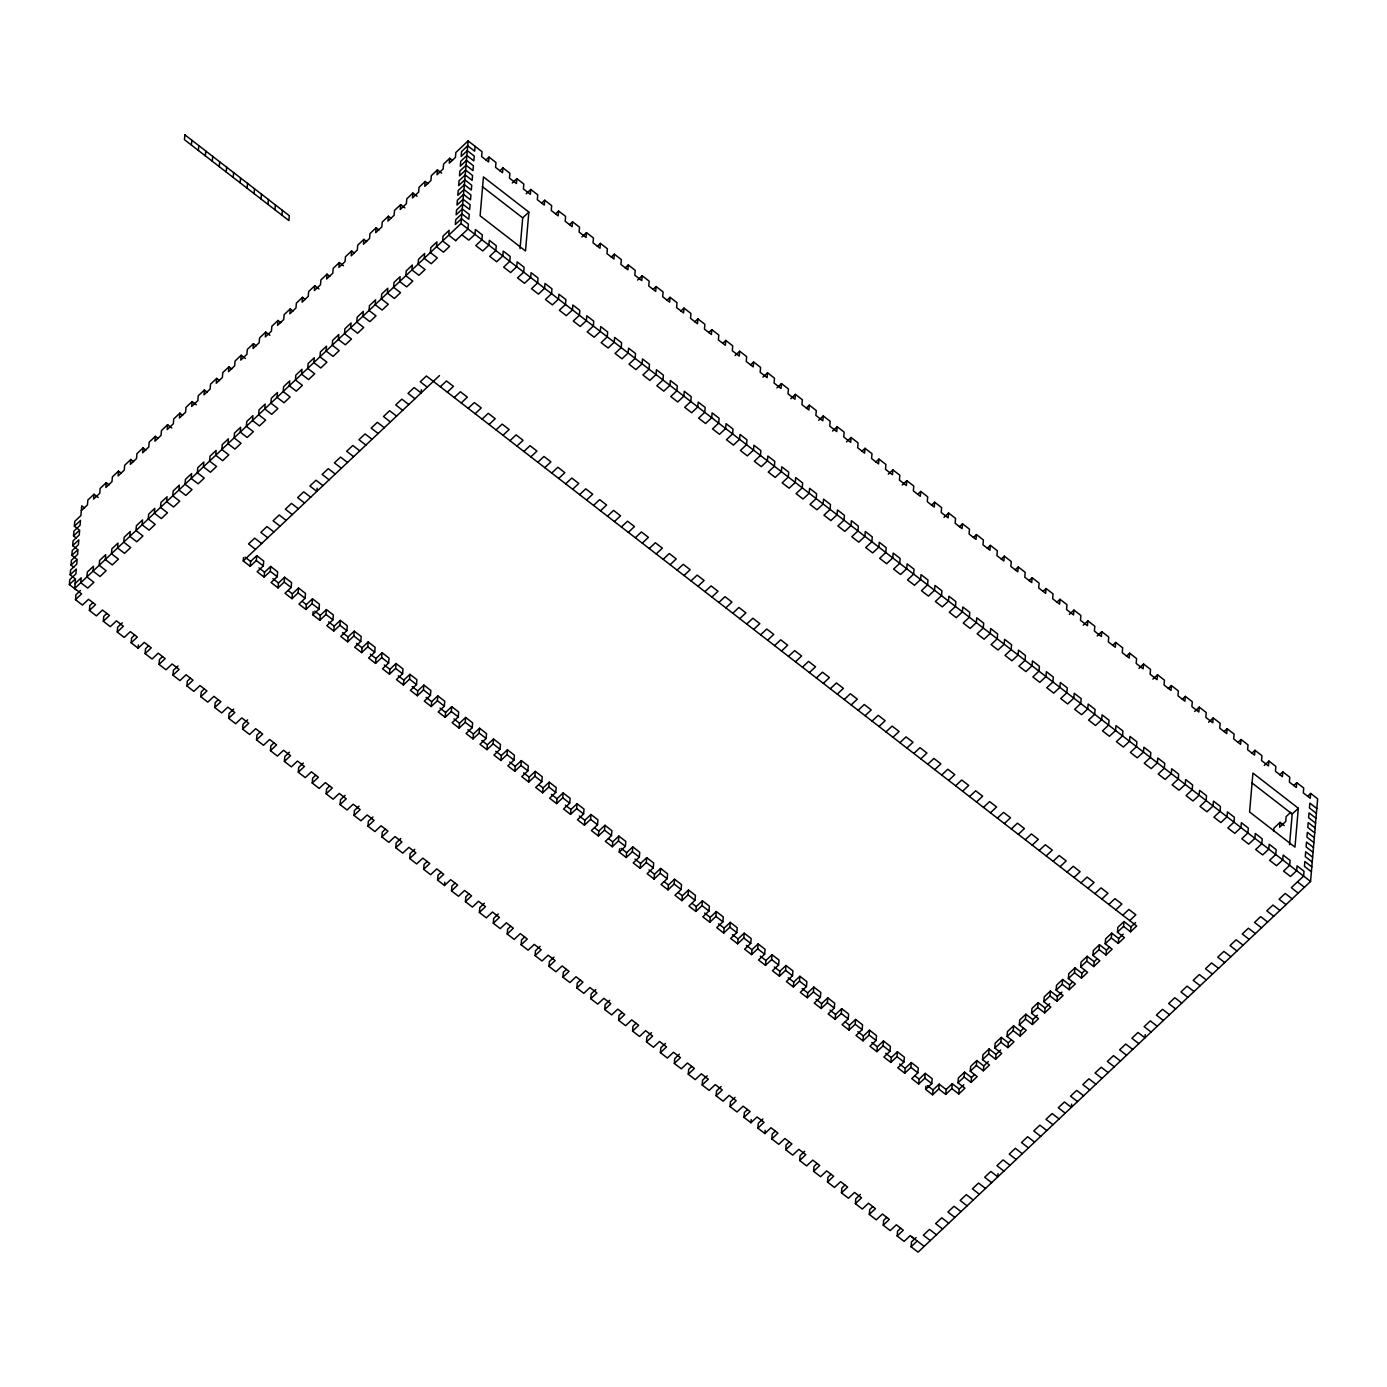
<?xml version="1.0" encoding="UTF-8"?>
<svg xmlns="http://www.w3.org/2000/svg" width="1387" height="1387" viewBox="0 0 1387 1387"><rect width="100%" height="100%" fill="white"/><g stroke="black" fill="none" stroke-linecap="round" stroke-linejoin="round"><path stroke-width="1.5" d="M76.32 589.943L69.35 584.551L69.766 579.697L75.904 573.906L76.32 569.034L70.182 574.825L74.361 578.067M70.182 574.825L70.598 569.97L76.736 564.18L77.152 559.308L71.014 565.098L73.806 567.266M71.014 565.098L71.43 560.244L77.568 554.453L77.984 549.581L71.847 555.372L76.025 558.614M71.847 555.372L72.263 550.518L78.4 544.727L78.816 539.855L72.679 545.646L76.857 548.888M72.679 545.646L73.095 540.791L79.232 535.001L79.648 530.129L73.511 535.937L76.302 538.087M73.511 535.937L73.944 531.065L80.065 525.274L80.481 520.402L74.361 526.21L78.539 529.435M74.361 526.21L74.777 521.339L80.897 515.548L81.729 505.822L84.52 507.971M924.193 1246.376L910.253 1235.592L904.133 1241.382L897.164 1235.99L903.301 1230.2L896.331 1224.808L890.194 1230.598L883.242 1225.206L889.362 1219.416L882.409 1214.024L876.272 1219.814L869.302 1214.423L875.44 1208.632L868.47 1203.24L862.35 1209.031L855.38 1203.639L861.518 1197.848L854.548 1192.456L848.411 1198.247L841.458 1192.855L847.596 1187.064L840.626 1181.672L834.489 1187.463L827.536 1182.071L833.656 1176.28L826.704 1170.888L820.567 1176.679L813.597 1171.287L819.734 1165.496L812.765 1160.104L806.645 1165.895L799.675 1160.503L805.812 1154.712L798.843 1149.32L792.705 1155.111L785.753 1149.719L791.873 1143.928L784.921 1138.519L778.783 1144.327L771.813 1138.935L777.951 1133.127L770.999 1127.735L764.861 1133.543L757.891 1128.134L764.029 1122.343L757.059 1116.951L750.922 1122.742L743.969 1117.35L750.107 1111.559L743.137 1106.167L737 1111.958L730.047 1106.566L736.168 1100.775L729.215 1095.383L723.078 1101.174L716.108 1095.782L722.246 1089.991L715.276 1084.599L709.156 1090.39L702.186 1084.998L708.324 1079.207L701.354 1073.815L695.216 1079.606L688.264 1074.214L694.384 1068.423L687.432 1063.031L681.294 1068.822L674.325 1063.43L680.462 1057.64L673.51 1052.248L667.372 1058.038L660.403 1052.646L666.54 1046.856L659.571 1041.464L653.45 1047.254L646.481 1041.862L652.618 1036.072L645.648 1030.68L639.511 1036.47L632.559 1031.078L638.679 1025.288L631.726 1019.896L625.589 1025.687L618.619 1020.295L624.757 1014.504L617.787 1009.112L611.667 1014.903L604.697 1009.511L610.835 1003.72L603.865 998.328L597.728 1004.119L590.775 998.727L596.913 992.936L589.943 987.544L583.806 993.335L576.853 987.943L582.973 982.152L576.021 976.76L569.884 982.551L562.914 977.159L569.051 971.368L562.082 965.959L555.962 971.767L548.992 966.375L555.129 960.567L548.16 955.175L542.022 960.983L535.07 955.574L541.19 949.783L534.238 944.391L528.1 950.182L521.131 944.79L527.268 938.999L520.316 933.607L514.178 939.398L507.209 934.006L513.346 928.215L506.376 922.823L500.239 928.614L493.287 923.222L499.424 917.431L492.454 912.039L486.317 917.83L479.365 912.438L485.485 906.647L478.532 901.255L472.395 907.046L465.425 901.654L471.563 895.863L464.593 890.471L458.473 896.262L451.503 890.87L457.641 885.079L450.671 879.687L444.533 885.478L437.581 880.086L443.701 874.295L436.749 868.903L430.611 874.694L423.642 869.302L429.779 863.512L422.827 858.12L416.689 863.91L409.72 858.518L415.857 852.728L408.888 847.336L402.767 853.126L395.798 847.734L401.935 841.944L394.966 836.552L388.828 842.342L381.876 836.95L387.996 831.16L381.044 825.768L374.906 831.559L367.936 826.167L374.074 820.376L367.104 814.984L360.984 820.775L354.014 815.383L360.152 809.592L353.182 804.2L347.045 809.991L340.092 804.599L346.23 798.808L339.26 793.399L333.123 799.207L326.17 793.815L332.291 788.007L325.338 782.615L319.201 788.423L312.231 783.014L318.369 777.223L311.399 771.831L305.279 777.622L298.309 772.23L304.446 766.439L297.477 761.047L291.339 766.838L284.387 761.446L290.507 755.655L283.555 750.263L277.417 756.054L270.448 750.662L276.585 744.871L269.633 739.479L263.495 745.27L256.526 739.878L262.663 734.087L255.693 728.695L249.573 734.486L242.604 729.094L248.741 723.303L241.771 717.911L235.634 723.702L228.682 718.31L234.802 712.519L227.849 707.127L221.712 712.918L214.742 707.526L220.88 701.735L213.91 696.343L207.79 702.134L200.82 696.742L206.958 690.951L199.988 685.559L193.851 691.35L186.898 685.958L193.036 680.167L186.066 674.775L179.929 680.566L172.959 675.174L179.096 669.384L172.144 663.992L166.007 669.782L159.037 664.39L165.174 658.6L158.205 653.208L152.085 658.998L145.115 653.606L151.252 647.816L144.283 642.424L138.145 648.214L131.193 642.822L137.313 637.032L130.361 631.64L124.223 637.431L117.254 632.039L123.391 626.248L116.421 620.856L110.301 626.647L103.331 621.255L109.469 615.447L102.499 610.055L96.362 615.863L89.409 610.453L95.547 604.663L88.577 599.271L82.44 605.061L75.487 599.669L81.608 593.879L74.655 588.487L75.487 578.76L69.35 584.551M75.487 599.669L75.904 594.815L80.498 590.463M98.182 497.465L94.004 494.24L93.588 499.095L99.725 493.304L100.141 488.449L106.262 482.659L109.053 484.809M89.409 610.453L89.826 605.599L92.894 602.704M106.262 482.659L105.845 487.513L111.983 481.722L112.399 476.868L118.536 471.06L121.328 473.227M103.331 621.255L103.748 616.383L106.816 613.487M118.536 471.06L118.12 475.932L124.258 470.141L124.674 465.269L130.794 459.478L133.585 461.646M130.794 459.478L130.378 464.35L136.515 458.56L136.932 453.688L143.069 447.897L145.843 450.064M117.254 632.039L117.67 627.167L122.281 622.832M143.069 447.897L142.653 452.769L148.79 446.978L149.207 442.106L155.327 436.316L158.118 438.465M131.193 642.822L131.609 637.951L134.678 635.055M155.327 436.316L154.911 441.187L161.048 435.379L161.464 430.525L167.602 424.734L171.78 427.959M138.145 648.214L138.423 644.972M145.115 653.606L145.531 648.735L148.6 645.839M167.602 424.734L167.186 429.589L173.323 423.798L173.739 418.943L179.859 413.153L182.651 415.302M191.406 145.08L191.822 140.226M198.376 150.472L198.792 145.618M179.859 413.153L179.443 418.007L185.581 412.216L185.997 407.362L192.134 401.571L196.313 404.796M159.037 664.39L159.453 659.518L162.522 656.623M205.328 155.864L205.761 151.01M212.298 161.256L212.714 156.402M192.134 401.571L191.718 406.426L197.838 400.635L198.272 395.763L204.392 389.972L207.183 392.14M172.959 675.174L173.392 670.302L177.987 665.968M219.267 166.648L219.683 161.794M204.392 389.972L203.976 394.844L210.113 389.053L210.529 384.182L216.667 378.391L219.441 380.558M226.22 172.04L226.636 167.186M186.898 685.958L187.314 681.086L190.383 678.191M233.189 177.449L233.605 172.577M216.667 378.391L216.251 383.263L222.371 377.472L222.787 372.6L228.924 366.809L231.716 368.959M240.159 182.841L240.575 177.969M200.82 696.742L201.236 691.87L204.305 688.975M228.924 366.809L228.508 371.681L234.646 365.873L235.062 361.019L241.199 355.228L245.378 358.47M247.111 188.233L247.527 183.361M254.081 193.625L254.497 188.753M241.199 355.228L240.783 360.083L246.903 354.292L247.319 349.437L253.457 343.647L256.248 345.796M214.742 707.526L215.158 702.672L218.227 699.776M261.051 199.017L261.467 194.145M253.457 343.647L253.041 348.501L259.178 342.71L259.594 337.856L265.732 332.065L269.91 335.29M268.003 204.409L268.419 199.537M228.682 718.31L229.098 713.455L233.692 709.104M938.756 1088.986L945.709 1094.395L946.125 1089.523L939.172 1084.131L938.756 1088.986L932.619 1094.794L925.649 1089.402L931.787 1083.594L932.203 1078.739L925.25 1073.347L924.817 1078.202L918.697 1083.993L911.727 1078.601L917.865 1072.81L918.281 1067.955L911.311 1062.563L910.895 1067.418L904.757 1073.209L897.805 1067.817L903.943 1062.026L904.359 1057.171L897.389 1051.779L896.973 1056.634L890.835 1062.425L883.883 1057.033L890.003 1051.242L890.419 1046.387L883.467 1040.996L883.051 1045.85L876.913 1051.641L869.944 1046.249L876.081 1040.458L876.497 1035.604L869.528 1030.212L869.112 1035.066L862.991 1040.857L856.022 1035.465L862.159 1029.674L862.575 1024.82L855.606 1019.428L855.19 1024.282L849.052 1030.073L842.1 1024.681L848.22 1018.89L848.636 1014.036L841.684 1008.644L841.268 1013.498L835.13 1019.289L828.16 1013.897L834.298 1008.106L834.714 1003.252L827.762 997.842L827.345 1002.714L821.208 1008.505L814.238 1003.113L820.376 997.322L820.792 992.451L813.822 987.059L813.406 991.93L807.286 997.721L800.316 992.329L806.454 986.538L806.87 981.667L799.9 976.275L799.484 981.146L793.347 986.937L786.394 981.545L792.514 975.754L792.931 970.883L785.978 965.491L785.562 970.363L779.425 976.153L772.455 970.761L778.592 964.971L779.009 960.099L772.039 954.707L771.623 959.579L765.503 965.369L758.533 959.977L764.67 954.187L765.087 949.315L758.117 943.923L757.701 948.795L751.563 954.585L744.611 949.193L750.731 943.403L751.165 938.531L744.195 933.139L743.779 938.011L737.641 943.801L730.672 938.41L736.809 932.619L737.225 927.747L730.273 922.355L729.857 927.227L723.719 933.018L716.75 927.626L722.887 921.835L723.303 916.963L716.333 911.571L715.917 916.426L709.797 922.234L702.828 916.842L708.965 911.034L709.381 906.179L702.411 900.787L701.995 905.642L695.858 911.432L688.906 906.04L695.026 900.25L695.442 895.395L688.489 890.003L688.073 894.858L681.936 900.648L674.966 895.256L681.104 889.466L681.52 884.611L674.567 879.219L674.134 884.074L668.014 889.865L661.044 884.473L667.182 878.682L667.598 873.827L660.628 868.435L660.212 873.29L654.075 879.081L647.122 873.689L653.26 867.898L653.676 863.043L646.706 857.651L646.29 862.506L640.153 868.297L633.2 862.905L639.32 857.114L639.736 852.259L632.784 846.868L632.368 851.722L626.23 857.513L619.261 852.121L625.398 846.33L625.814 841.476L618.845 836.084L618.429 840.938L612.308 846.729L605.339 841.337L611.476 835.546L611.892 830.692L604.923 825.282L604.507 830.154L598.369 835.945L591.417 830.553L597.537 824.762L597.953 819.89L591.001 814.498L590.585 819.37L584.447 825.161L577.477 819.769L583.615 813.978L584.031 809.106L577.079 803.714L576.663 808.586L570.525 814.377L563.555 808.985L569.693 803.194L570.109 798.323L563.139 792.931L562.723 797.802L556.603 803.593L549.633 798.201L555.771 792.41L556.187 787.539L549.217 782.147L548.801 787.018L542.664 792.809L535.711 787.417L541.832 781.627L542.248 776.755L535.295 771.363L534.879 776.235L528.742 782.025L521.772 776.633L527.91 770.843L528.326 765.971L521.356 760.579L520.94 765.451L514.82 771.241L507.85 765.849L513.988 760.059L514.404 755.187L507.434 749.795L507.018 754.667L500.88 760.457L493.928 755.065L500.066 749.275L500.482 744.403L493.512 739.011L493.096 743.865L486.958 749.673L479.989 744.282L486.126 738.473L486.542 733.619L479.59 728.227L479.174 733.082L473.036 738.89L466.067 733.48L472.204 727.69L472.62 722.835L465.651 717.443L465.234 722.298L459.114 728.088L452.145 722.696L458.282 716.906L458.698 712.051L451.729 706.659L451.312 711.514L445.175 717.304L438.223 711.912L444.343 706.122L444.759 701.267L437.807 695.875L437.39 700.73L431.253 706.52L424.283 701.128L430.421 695.338L430.837 690.483L423.885 685.091L423.451 689.946L417.331 695.737L410.361 690.345L416.499 684.554L416.915 679.699L409.945 674.307L409.529 679.162L403.392 684.953L396.439 679.561L402.577 673.77L402.993 668.915L396.023 663.523L395.607 668.378L389.47 674.169L382.517 668.777L388.637 662.986L389.053 658.131L382.101 652.722L381.685 657.594L375.548 663.385L368.578 657.993L374.715 652.202L375.131 647.33L368.162 641.938L367.746 646.81L361.626 652.601L354.656 647.209L360.793 641.418L361.209 636.546L354.24 631.154L353.824 636.026L347.686 641.817L340.734 636.425L346.854 630.634L347.287 625.762L340.318 620.37L339.902 625.242L333.764 631.033L326.795 625.641L332.932 619.85L333.348 614.978L326.396 609.587L325.98 614.458L319.842 620.249L312.873 614.857L319.01 609.066L319.426 604.195L312.456 598.803L312.04 603.674L305.92 609.465L298.951 604.073L305.088 598.282L305.504 593.411L298.534 588.019L298.118 592.89L291.981 598.681L285.029 593.289L291.149 587.499L291.565 582.627L284.612 577.235L284.196 582.107L278.059 587.897L271.089 582.505L277.227 576.715L277.643 571.843L270.673 566.451L270.257 571.305L264.137 577.113L257.167 571.721L263.305 565.913L263.721 561.059L256.751 555.667L256.335 560.521L250.197 566.329L243.245 560.92L243.523 557.678M274.973 209.801L275.389 204.929M265.732 332.065L265.316 336.92L271.436 331.129L271.852 326.274L277.989 320.466L280.781 322.634M250.197 566.329L250.614 561.458L256.751 555.667M281.942 215.193L282.359 210.321M242.604 729.094L243.02 724.239L247.614 719.888M277.989 320.466L277.573 325.338L283.711 319.547L284.127 314.676L290.264 308.885L293.038 311.052M264.137 577.113L264.553 572.242L270.673 566.451M290.264 308.885L289.848 313.757L295.968 307.966L296.385 303.094L302.522 297.303L305.313 299.471M256.526 739.878L256.942 735.023L260.01 732.128M302.522 297.303L302.106 302.175L308.243 296.385L308.66 291.513L314.797 285.722L318.975 288.964M278.059 587.897L278.475 583.025L284.612 577.235M270.448 750.662L270.864 745.807L273.933 742.912M314.797 285.722L314.381 290.576L320.501 284.786L320.917 279.931L327.055 274.141L329.846 276.29M291.981 598.681L292.397 593.809L298.534 588.019M284.387 761.446L284.803 756.591L289.398 752.239M327.055 274.141L326.638 278.995L332.776 273.204L333.192 268.35L339.33 262.559L343.508 265.784M305.92 609.465L306.336 604.593L312.456 598.803M317.12 488.189L316.843 491.431L309.873 486.022L316.011 480.231L322.963 485.623M339.33 262.559L338.896 267.414L345.034 261.623L345.45 256.768L351.587 250.96L354.378 253.127M298.309 772.23L298.725 767.375L303.32 763.023M312.873 614.857L313.15 611.615M319.842 620.249L320.258 615.377L326.396 609.587M351.587 250.96L351.171 255.832L357.309 250.041L357.725 245.17L363.862 239.379L366.636 241.546M312.231 783.014L312.647 778.159L315.716 775.264M363.862 239.379L363.429 244.251L369.566 238.46L369.982 233.588L376.12 227.797L378.911 229.965M333.764 631.033L334.18 626.161L340.318 620.37M326.17 793.815L326.586 788.943L329.638 786.048M376.12 227.797L375.704 232.669L381.841 226.879L382.257 222.007L388.377 216.216L391.169 218.366M347.686 641.817L348.102 636.945L354.24 631.154M388.377 216.216L387.961 221.088L394.099 215.28L394.515 210.425L400.652 204.635L404.831 207.859M340.092 804.599L340.508 799.727L345.103 795.392M361.626 652.601L362.042 647.746L368.162 641.938M400.652 204.635L400.236 209.489L406.374 203.698L406.79 198.844L412.91 193.053L417.088 196.278M354.014 815.383L354.431 810.511L359.025 806.176M412.91 193.053L412.494 197.908L418.631 192.117L419.047 187.262L425.185 181.472L427.976 183.621M375.548 663.385L375.964 658.53L382.101 652.722M367.936 826.167L368.353 821.295L372.964 816.96M425.185 181.472L424.769 186.326L430.906 180.535L431.322 175.664L437.442 169.873L441.621 173.115M389.47 674.169L389.886 669.314L396.023 663.523M437.442 169.873L437.026 174.745L443.164 168.954L443.58 164.082L449.717 158.291L452.509 160.459M381.876 836.95L382.292 832.079L385.361 829.183M421.371 389.712L421.093 392.954L414.141 387.562L408.003 393.353L414.973 398.745M403.392 684.953L403.825 680.098L409.945 674.307M449.717 158.291L449.301 163.163L455.439 157.372L455.855 152.501L468.112 140.919L482.035 151.703L481.618 156.575L488.588 161.967L489.004 157.095L495.974 162.487L495.558 167.359L502.51 172.751L502.926 167.879L509.896 173.271L509.48 178.143L516.449 183.535L516.866 178.663L523.818 184.055L523.402 188.927L530.371 194.319L530.788 189.447L537.74 194.839L537.324 199.711L544.293 205.103L544.71 200.231L551.679 205.623L551.263 210.495L558.215 215.887L558.632 211.015L565.601 216.407L565.185 221.279L572.155 226.67L572.571 221.799L579.523 227.191L579.107 232.062L586.077 237.454L586.493 232.6L593.463 237.992L593.047 242.846L599.999 248.238L600.415 243.384L607.385 248.776L606.969 253.63L613.921 259.022L614.354 254.168L621.307 259.56L620.891 264.414L627.86 269.806L628.276 264.952L635.229 270.344L634.813 275.198L641.782 280.59L642.198 275.736L649.168 281.128L648.752 285.982L655.704 291.374L656.12 286.52L663.09 291.911L662.674 296.766L669.644 302.158L670.06 297.303L677.012 302.695L676.596 307.55L683.566 312.942L683.982 308.087L690.951 313.479L690.518 318.334L697.488 323.743L697.904 318.871L704.873 324.263L704.457 329.135L711.41 334.527L711.826 329.655L718.795 335.047L718.379 339.919L725.349 345.311L725.765 340.439L732.717 345.831L732.301 350.703L739.271 356.095L739.687 351.223L746.657 356.615L746.241 361.487L753.193 366.879L753.609 362.007L760.579 367.399L760.163 372.271L767.132 377.663L767.548 372.791L774.501 378.183L774.085 383.055L781.054 388.447L781.47 383.575L788.423 388.967L788.007 393.839L794.976 399.231L795.392 394.359L802.362 399.751L801.946 404.623L808.898 410.015L809.314 405.16L816.284 410.552L815.868 415.406L822.838 420.798L823.254 415.944L830.206 421.336L829.79 426.19L836.76 431.582L837.176 426.728L844.146 432.12L843.729 436.974L850.682 442.366L851.098 437.512L858.068 442.904L857.651 447.758L864.604 453.15L865.02 448.296L871.99 453.688L871.573 458.542L878.543 463.934L878.959 459.08L885.912 464.472L885.495 469.326L892.465 474.718L892.881 469.864L899.851 475.256L899.435 480.11L906.387 485.502L906.803 480.648L913.773 486.039L913.357 490.894L920.327 496.303L920.743 491.431L927.695 496.823L927.279 501.695L934.249 507.087L934.665 502.215L941.634 507.607L941.201 512.479L948.171 517.871L948.587 512.999L955.556 518.391L955.14 523.263L962.093 528.655L962.509 523.783L969.478 529.175L969.062 534.047L976.032 539.439L976.448 534.567L983.4 539.959L982.984 544.831L989.954 550.223L990.37 545.351L997.34 550.743L996.924 555.615L1003.876 561.007L1004.292 556.135L1011.262 561.527L1010.846 566.399L1017.798 571.791L1018.231 566.919L1025.184 572.311L1024.768 577.183L1031.737 582.575L1032.153 577.72L1039.106 583.112L1038.69 587.967L1045.659 593.359L1046.075 588.504L1053.045 593.896L1052.629 598.751L1059.581 604.143L1059.997 599.288L1066.967 604.68L1066.551 609.534L1073.521 614.926L1073.937 610.072L1080.889 615.464L1080.473 620.318L1087.443 625.71L1087.859 620.856L1094.828 626.248L1094.412 631.102L1101.365 636.494L1101.781 631.64L1108.75 637.032L1108.334 641.886L1115.287 647.278L1115.703 642.424L1122.672 647.816L1122.256 652.67L1129.226 658.062L1129.642 653.208L1136.594 658.6L1136.178 663.454L1143.148 668.863L1143.564 663.992L1150.534 669.384L1150.118 674.255L1157.07 679.647L1157.486 674.775L1164.456 680.167L1164.04 685.039L1171.009 690.431L1171.426 685.559L1178.378 690.951L1177.962 695.823L1184.931 701.215L1185.348 696.343L1192.317 701.735L1191.884 706.607L1198.853 711.999L1199.27 707.127L1206.239 712.519L1205.823 717.391L1212.775 722.783L1213.192 717.911L1220.161 723.303L1219.745 728.175L1226.715 733.567L1227.131 728.695L1234.083 734.087L1233.667 738.959L1240.637 744.351L1241.053 739.479L1248.023 744.871L1247.606 749.743L1254.559 755.135L1254.975 750.28L1261.945 755.672L1261.529 760.527L1268.481 765.919L1268.914 761.064L1275.867 766.456L1275.451 771.311L1282.42 776.703L1282.836 771.848L1289.789 777.24L1289.373 782.095L1296.342 787.487L1296.758 782.632L1303.728 788.024L1303.312 792.879L1310.264 798.271L1310.68 793.416L1317.65 798.808L1310.559 881.473L918.055 1252.166L911.086 1246.774L911.502 1241.92L916.113 1237.568M395.798 847.734L396.214 842.863L400.808 838.528M417.331 695.737L417.747 690.882L423.885 685.091M74.655 588.487L461.021 223.584L468.112 140.919M409.72 858.518L410.136 853.646L414.748 849.312M475.082 146.311L474.666 151.183L467.696 145.774L461.559 151.582L461.143 156.436L467.28 150.646L474.25 156.037L473.834 160.892L466.864 155.5L460.727 161.308L460.311 166.163L466.448 160.372L473.418 165.764L473.002 170.618L466.032 165.226L459.895 171.034L459.478 175.889L465.616 170.098L472.568 175.49L472.152 180.345L465.2 174.953L459.062 180.761L458.646 185.615L464.784 179.825L471.736 185.217L471.32 190.071L464.368 184.679L458.23 190.47L457.814 195.342L463.952 189.551L470.904 194.943L470.488 199.797L463.535 194.405L457.398 200.196L456.982 205.068L463.119 199.277L470.072 204.669L469.656 209.524L462.686 204.132L456.566 209.922L456.15 214.794L462.27 209.004L469.239 214.396L468.823 219.25L461.854 213.858L455.734 219.649L455.317 224.521L461.438 218.73L468.407 224.122L467.991 228.976L455.716 240.575M431.253 706.52L431.669 701.666L437.807 695.875M423.642 869.302L424.075 864.43L427.127 861.535M445.175 717.304L445.591 712.45L451.729 706.659M437.581 880.086L437.997 875.232L441.066 872.336M444.533 885.478L444.811 882.236M459.114 728.088L459.53 723.234L465.651 717.443M451.503 890.87L451.919 886.016L454.988 883.12M473.036 738.89L473.452 734.018L479.59 728.227M520.073 248.585L522.708 217.863L528.846 212.072L483.439 176.912L480.11 215.817L525.517 250.978L528.846 212.072M465.425 901.654L465.841 896.8L468.91 893.904M486.958 749.673L487.374 744.802L493.512 739.011M479.365 912.438L479.781 907.583L484.375 903.232M500.88 760.457L501.296 755.586L507.434 749.795M493.287 923.222L493.703 918.367L498.297 914.016M514.82 771.241L515.236 766.37L521.356 760.579M507.209 934.006L507.625 929.151L510.693 926.256M528.742 782.025L529.158 777.153L535.295 771.363M521.131 944.79L521.547 939.935L524.615 937.04M542.664 792.809L543.08 787.937L549.217 782.147M535.07 955.574L535.486 950.719L540.08 946.367M556.603 803.593L557.019 798.721L563.139 792.931M548.992 966.375L549.408 961.503L554.002 957.151M570.525 814.377L570.941 809.505L577.079 803.714M562.914 977.159L563.33 972.287L566.399 969.392M584.447 825.161L584.863 820.306L591.001 814.498M576.853 987.943L577.269 983.071L580.321 980.176M598.369 835.945L598.785 831.09L604.923 825.282M590.775 998.727L591.191 993.855L595.786 989.52M612.308 846.729L612.725 841.874L618.845 836.084M604.697 1009.511L605.113 1004.639L609.708 1000.304M619.261 852.121L619.538 848.879M626.23 857.513L626.647 852.658L632.784 846.868M618.619 1020.295L619.035 1015.423L622.104 1012.527M640.153 868.297L640.569 863.442L646.706 857.651M632.559 1031.078L632.975 1026.207L636.044 1023.311M654.075 879.081L654.508 874.226L660.628 868.435M646.481 1041.862L646.897 1036.991L651.491 1032.656M668.014 889.865L668.43 885.01L674.567 879.219M660.403 1052.646L660.819 1047.792L665.431 1043.44M681.936 900.648L682.352 895.794L688.489 890.003M674.325 1063.43L674.758 1058.576L679.353 1054.224M695.858 911.432L696.274 906.578L702.411 900.787M688.264 1074.214L688.68 1069.36L691.749 1066.464M709.797 922.234L710.213 917.362L716.333 911.571M702.186 1084.998L702.602 1080.144L707.197 1075.792M723.719 933.018L724.135 928.146L730.273 922.355M716.108 1095.782L716.524 1090.928L721.136 1086.576M737.641 943.801L738.057 938.93L744.195 933.139M730.047 1106.566L730.464 1101.711L735.058 1097.36M751.563 954.585L751.979 949.714L758.117 943.923M743.969 1117.35L744.386 1112.495L747.454 1109.6M750.922 1122.742L751.217 1119.5M765.503 965.369L765.919 960.497L772.039 954.707M757.891 1128.134L758.308 1123.279L762.902 1118.928M764.861 1133.543L765.139 1130.301M779.425 976.153L779.841 971.281L785.978 965.491M771.813 1138.935L772.23 1134.063L775.298 1131.168M793.347 986.937L793.763 982.065L799.9 976.275M785.753 1149.719L786.169 1144.847L789.238 1141.952M807.286 997.721L807.702 992.867L813.822 987.059M799.675 1160.503L800.091 1155.631L804.685 1151.297M821.208 1008.505L821.624 1003.651L827.762 997.842M813.597 1171.287L814.013 1166.415L817.082 1163.52M835.13 1019.289L835.546 1014.434L841.684 1008.644M827.536 1182.071L827.952 1177.199L831.004 1174.304M849.052 1030.073L849.468 1025.218L855.606 1019.428M841.458 1192.855L841.874 1187.983L844.943 1185.087M862.991 1040.857L863.407 1036.002L869.528 1030.212M855.38 1203.639L855.796 1198.767L860.391 1194.432M876.913 1051.641L877.33 1046.786L883.467 1040.996M869.302 1214.423L869.718 1209.551L872.787 1206.655M890.835 1062.425L891.252 1057.57L897.389 1051.779M883.242 1225.206L883.658 1220.352L886.726 1217.457M904.757 1073.209L905.174 1068.354L911.311 1062.563M897.164 1235.99L897.58 1231.136L900.648 1228.241M918.697 1083.993L919.113 1079.138L925.25 1073.347M925.649 1089.402L925.927 1086.16M932.619 1094.794L933.035 1089.922L939.172 1084.131M951.846 1088.587L952.262 1083.732L959.232 1089.124L958.816 1093.979L951.846 1088.587L945.709 1094.395M958.816 1093.979L964.936 1088.188L957.984 1082.796L958.4 1077.942L964.537 1072.151L971.489 1077.543L971.073 1082.397L964.121 1077.005L964.537 1072.151M971.073 1082.397L977.211 1076.607L970.241 1071.215L970.657 1066.36L976.795 1060.57L983.764 1065.962L983.348 1070.816L976.379 1065.424L976.795 1060.57M983.348 1070.816L989.468 1065.025L982.516 1059.633L982.932 1054.779L989.07 1048.971L996.022 1054.38L995.606 1059.235L988.654 1053.843L989.07 1048.971M995.606 1059.235L1001.743 1053.444L994.774 1048.052L995.19 1043.18L1001.327 1037.389L1008.297 1042.781L1007.881 1047.653L1000.911 1042.261L1001.327 1037.389M1007.881 1047.653L1014.001 1041.862L1007.049 1036.47L1007.465 1031.599L1013.602 1025.808L1020.555 1031.2L1020.138 1036.072L1013.186 1030.68L1013.602 1025.808M998.051 1173.627L997.773 1176.869L990.821 1171.478L984.683 1177.268L991.653 1182.66M1020.138 1036.072L1026.276 1030.281L1019.306 1024.889L1019.722 1020.017L1025.86 1014.226L1032.83 1019.618L1032.413 1024.49L1025.444 1019.081L1025.86 1014.226M1032.413 1024.49L1038.534 1018.682L1031.581 1013.29L1031.997 1008.436L1038.135 1002.645L1045.087 1008.037L1044.671 1012.891L1037.701 1007.499L1038.135 1002.645M1044.671 1012.891L1050.809 1007.101L1043.839 1001.709L1044.255 996.854L1050.392 991.064L1057.362 996.455L1056.946 1001.31L1049.976 995.918L1050.392 991.064M1056.946 1001.31L1063.066 995.519L1056.114 990.127L1056.53 985.273L1062.65 979.482L1069.62 984.874L1069.204 989.729L1062.234 984.337L1062.65 979.482M1069.204 989.729L1075.341 983.938L1068.371 978.546L1068.788 973.674L1074.925 967.883L1081.895 973.275L1081.479 978.147L1074.509 972.755L1074.925 967.883M1081.479 978.147L1087.599 972.356L1080.646 966.964L1081.062 962.093L1087.183 956.302L1094.152 961.694L1093.736 966.566L1086.767 961.174L1087.183 956.302M1071.648 1104.121L1071.371 1107.363L1064.418 1101.971L1058.281 1107.762L1065.251 1113.154M1093.736 966.566L1099.874 960.775L1092.904 955.383L1093.32 950.511L1099.458 944.72L1106.427 950.112L1106.011 954.984L1099.041 949.592L1099.458 944.72M1106.011 954.984L1112.131 949.176L1105.179 943.784L1105.595 938.93L1111.715 933.139L1118.685 938.531L1118.269 943.385L1111.299 937.993L1111.715 933.139M1118.269 943.385L1124.406 937.595L1117.437 932.203L1117.853 927.348L1123.99 921.557L1130.96 926.949L1130.526 931.804L1123.574 926.412L1123.99 921.557M1145.246 1034.615L1144.968 1037.857L1138.016 1032.465L1131.879 1038.256L1138.831 1043.648M1273.613 831.402L1273.89 828.16L1280.028 822.37L1284.206 825.612M1280.028 822.37L1279.612 827.241L1285.732 821.451L1286.148 816.579L1290.76 812.245M1289.546 844.752L1292.181 814.048L1298.319 808.24L1252.912 773.079L1249.583 811.984L1294.973 847.145L1298.319 808.24M94.004 494.24L87.866 500.031L87.45 504.885L81.313 510.676M485.935 159.99L489.004 157.095M499.857 170.774L502.926 167.879M75.071 583.632L81.192 577.842L80.775 582.696L87.745 588.088L93.883 582.297L86.913 576.905L87.329 572.051L93.466 566.26L93.05 571.115L100.02 576.507L106.14 570.716L99.188 565.324L99.604 560.469L105.724 554.661L105.308 559.533L112.278 564.925L118.415 559.134L111.445 553.742L111.862 548.871L117.999 543.08L117.583 547.952L124.535 553.344L130.673 547.553L123.72 542.161L124.136 537.289L130.257 531.498L129.841 536.37L136.81 541.762L142.948 535.971L135.978 530.58L136.394 525.708L142.532 519.917L142.115 524.771L149.068 530.163L155.205 524.373L148.253 518.981L148.669 514.126L154.789 508.335L154.373 513.19L161.343 518.582L167.48 512.791L160.511 507.399L160.927 502.545L167.064 496.754L166.648 501.609L173.6 507.001L179.738 501.21L172.768 495.818L173.202 490.963L179.322 485.155L178.906 490.027L185.875 495.419L192.013 489.628L185.043 484.236L185.459 479.365L191.597 473.574L191.181 478.446L198.133 483.838L204.27 478.047L197.301 472.655L197.734 467.783L203.854 461.992L203.438 466.864L210.408 472.256L216.545 466.465L209.576 461.073L209.992 456.202L216.129 450.411L215.713 455.265L222.666 460.675L228.803 454.867L221.833 449.475L222.249 444.62L228.387 438.829L227.971 443.684L234.94 449.076L241.078 443.285L234.108 437.893L234.524 433.039L240.662 427.248L240.246 432.103L247.198 437.494L253.336 431.704L246.366 426.312L246.782 421.457L252.919 415.667L252.503 420.521L259.473 425.913L265.61 420.122L258.641 414.73L259.057 409.858L265.194 404.068L264.778 408.94L271.731 414.332L277.868 408.541L270.898 403.149L271.315 398.277L277.452 392.486L277.036 397.358L284.006 402.75L290.126 396.959L283.173 391.567L283.589 386.696L289.727 380.905L289.311 385.777L296.263 391.169L302.401 385.378L295.431 379.969L295.847 375.114L301.985 369.323L301.568 374.178L308.538 379.57L314.658 373.779L307.706 368.387L308.122 363.533L314.26 357.742L313.843 362.596L320.796 367.988L326.933 362.198L319.964 356.806L320.38 351.951L326.517 346.161L326.101 351.015L333.071 356.407L339.191 350.616L332.239 345.224L332.655 340.37L338.792 334.562L338.359 339.434L345.328 344.826L351.466 339.035L344.496 333.643L344.912 328.771L351.05 322.98L350.634 327.852L357.603 333.244L363.723 327.453L356.771 322.061L357.187 317.19L363.325 311.399L362.891 316.271L369.861 321.663L375.998 315.872L369.029 310.48L369.445 305.608L375.582 299.817L375.166 304.672L382.136 310.064L388.256 304.273L381.304 298.881L381.72 294.027L387.84 288.236L387.424 293.09L394.393 298.482L400.531 292.692L393.561 287.3L393.977 282.445L400.115 276.654L399.699 281.509L406.668 286.901L412.789 281.11L405.836 275.718L406.252 270.864L412.372 265.056L411.956 269.928L418.926 275.32L425.063 269.529L418.094 264.137L418.51 259.265L424.647 253.474L424.231 258.346L431.201 263.738L437.321 257.947L430.369 252.555L430.785 247.684L436.905 241.893L436.489 246.765L443.459 252.157L449.596 246.366L442.626 240.974L443.042 236.102L449.18 230.311L448.764 235.166L455.716 240.749M512.254 183.015L516.866 178.663M526.193 193.799L530.788 189.447M541.641 203.126L544.71 200.231M555.58 213.91L558.632 211.015M569.502 224.711L572.571 221.799M581.899 236.934L586.493 232.6M243.245 560.92L439.488 375.582M440.32 386.765L446.458 380.974L453.428 386.366L447.29 392.157M597.346 246.279L600.415 243.384M454.26 397.549L460.38 391.758L467.35 397.15L461.212 402.941M611.286 257.063L614.354 254.168M468.182 408.333L474.319 402.542L481.272 407.934L475.152 413.725M625.208 267.847L628.276 264.952M482.104 419.117L488.241 413.326L495.211 418.718L489.074 424.509M637.604 280.07L642.198 275.736M496.026 429.901L502.163 424.11L509.133 429.502L502.996 435.293M653.052 289.415L656.12 286.52M509.965 440.685L516.103 434.894L523.055 440.286L516.918 446.077M666.991 300.199L670.06 297.303M523.887 451.468L530.025 445.678L536.977 451.07L530.857 456.86M680.913 310.983L683.982 308.087M537.809 462.252L543.947 456.462L550.916 461.854L544.779 467.662M694.835 321.767L697.904 318.871M551.749 473.054L557.869 467.246L564.838 472.655L558.701 478.446M708.774 332.551L711.826 329.655M565.671 483.838L571.808 478.047L578.76 483.439L572.64 489.23M722.696 343.335L725.765 340.439M579.593 494.622L585.73 488.831L592.7 494.223L586.562 500.013M735.093 355.575L739.687 351.223M593.515 505.405L599.652 499.615L606.622 505.007L600.484 510.797M750.54 364.902L753.609 362.007M607.454 516.189L613.574 510.399L620.544 515.791L614.406 521.581M762.937 377.143L767.548 372.791M621.376 526.973L627.513 521.183L634.466 526.575L628.346 532.365M776.876 387.927L781.47 383.575M635.298 537.757L641.435 531.967L648.405 537.358L642.268 543.149M790.798 398.71L795.392 394.359M649.237 548.541L655.357 542.75L662.327 548.142L656.19 553.933M806.263 408.055L809.314 405.16M663.159 559.325L669.297 553.534L676.249 558.926L670.112 564.717M818.642 420.278L823.254 415.944M677.081 570.109L683.219 564.318L690.171 569.71L684.051 575.501M832.581 431.062L837.176 426.728M691.003 580.893L697.141 575.102L704.111 580.494L697.973 586.285M846.503 441.846L851.098 437.512M704.943 591.677L711.063 585.886L718.033 591.278L711.895 597.069M861.968 451.191L865.02 448.296M718.865 602.461L725.002 596.67L731.955 602.062L725.834 607.853M875.89 461.975L878.959 459.08M732.787 613.245L738.924 607.454L745.894 612.846L739.756 618.637M888.287 474.198L892.881 469.864M746.709 624.029L752.846 618.238L759.816 623.63L753.678 629.421M902.209 484.999L906.803 480.648M760.648 634.813L766.768 629.022L773.738 634.414L767.6 640.222M917.674 494.327L920.743 491.431M774.57 645.614L780.708 639.806L787.66 645.215L781.54 651.006M931.596 505.111L934.665 502.215M788.492 656.398L794.63 650.607L801.599 655.999L795.462 661.79M943.992 517.351L948.587 512.999M802.432 667.182L808.552 661.391L815.521 666.783L809.384 672.574M959.457 526.679L962.509 523.783M816.354 677.966L822.491 672.175L829.443 677.567L823.306 683.358M973.379 537.462L976.448 534.567M830.276 688.75L836.413 682.959L843.383 688.351L837.245 694.141M987.301 548.246L990.37 545.351M844.198 699.533L850.335 693.743L857.305 699.135L851.167 704.925M1001.223 559.03L1004.292 556.135M858.137 710.317L864.257 704.527L871.227 709.919L865.089 715.709M1015.163 569.832L1018.231 566.919M872.059 721.101L878.196 715.311L885.149 720.703L879.029 726.493M1029.085 580.616L1032.153 577.72M885.981 731.885L892.118 726.094L899.088 731.486L892.951 737.277M1043.007 591.399L1046.075 588.504M899.92 742.669L906.04 736.878L913.01 742.27L906.873 748.061M1056.946 602.183L1059.997 599.288M913.842 753.453L919.98 747.662L926.932 753.054L920.795 758.845M1069.325 614.406L1073.937 610.072M927.764 764.237L933.902 758.446L940.854 763.838L934.734 769.629M1083.264 625.19L1087.859 620.856M941.686 775.021L947.824 769.23L954.793 774.622L948.656 780.413M1097.186 635.974L1101.781 631.64M955.626 785.805L961.746 780.014L968.715 785.406L962.578 791.197M1112.651 645.319L1115.703 642.424M969.548 796.589L975.685 790.798L982.637 796.19L976.517 801.981M1126.573 656.103L1129.642 653.208M983.47 807.373L989.607 801.582L996.577 806.974L990.439 812.782M1138.97 668.343L1143.564 663.992M997.392 818.174L1003.529 812.366L1010.499 817.775L1004.361 823.566M1152.892 679.127L1157.486 674.775M1011.331 828.958L1017.451 823.167L1024.421 828.559L1018.283 834.35M1168.357 688.455L1171.426 685.559M1025.253 839.742L1031.391 833.951L1038.343 839.343L1032.223 845.134M1182.279 699.239L1185.348 696.343M1039.175 850.526L1045.313 844.735L1052.282 850.127L1046.145 855.918M1194.675 711.479L1199.27 707.127M1053.114 861.31L1059.235 855.519L1066.204 860.911L1060.067 866.702M1208.597 722.263L1213.192 717.911M1067.036 872.094L1073.174 866.303L1080.126 871.695L1073.989 877.486M1224.062 731.59L1227.131 728.695M1080.958 882.878L1087.096 877.087L1094.066 882.479L1087.928 888.269M1237.984 742.374L1241.053 739.479M1094.88 893.661L1101.018 887.871L1107.988 893.263L1101.85 899.053M1251.906 753.176L1254.975 750.28M1108.82 904.445L1114.94 898.655L1121.91 904.047L1115.772 909.837M1264.303 765.399L1268.914 761.064M1122.742 915.229L1128.879 909.439L1135.832 914.831L1129.711 920.621M946.125 1089.523L952.262 1083.732M1279.768 774.744L1282.836 771.848M957.984 1082.796L964.121 1077.005M970.241 1071.215L976.379 1065.424M982.516 1059.633L988.654 1053.843M994.774 1048.052L1000.911 1042.261M1007.049 1036.47L1013.186 1030.68M1019.306 1024.889L1025.444 1019.081M1031.581 1013.29L1037.701 1007.499M1043.839 1001.709L1049.976 995.918M1056.114 990.127L1062.234 984.337M1068.371 978.546L1074.509 972.755M1080.646 966.964L1086.767 961.174M1092.904 955.383L1099.041 949.592M1105.179 943.784L1111.299 937.993M1117.437 932.203L1123.574 926.412M959.232 1089.124L963.826 1084.773M971.489 1077.543L974.558 1074.648M983.764 1065.962L988.359 1061.61M996.022 1054.38L1000.634 1050.028M1008.297 1042.781L1011.366 1039.886M1020.555 1031.2L1023.623 1028.304M1032.83 1019.618L1037.424 1015.267M1045.087 1008.037L1049.682 1003.685M1057.362 996.455L1061.957 992.104M1069.62 984.874L1072.688 981.979M1081.895 973.275L1084.946 970.38M1094.152 961.694L1097.221 958.798M1106.427 950.112L1109.479 947.217M1118.685 938.531L1123.279 934.179M1130.96 926.949L1135.554 922.598M1130.526 931.804L1136.664 926.013L426.398 375.981L420.261 381.772L427.231 387.164M1293.69 785.527L1296.758 782.632M1307.612 796.311L1310.68 793.416M911.086 1246.774L917.223 1240.984M1316.818 808.534L1309.848 803.142L1309.432 807.997L1316.402 813.389M1315.986 818.261L1309.016 812.869L1308.6 817.723L1315.569 823.115M1315.153 827.987L1308.184 822.595L1307.768 827.45L1314.737 832.841M482.347 186.621L522.708 217.863M1251.82 782.788L1292.181 814.048M1314.321 837.713L1307.352 832.321L1306.935 837.176L1313.905 842.568M1313.489 847.44L1306.519 842.048L1306.103 846.902L1313.056 852.294M1312.639 857.166L1305.687 851.774L1305.271 856.629L1312.223 862.02M1311.807 866.892L1304.855 861.5L1304.439 866.355L1311.391 871.747M461.021 223.584L1310.559 881.473M461.854 234.767L468.823 240.159L474.961 234.368L475.377 229.514L482.329 234.906L481.913 239.76L475.776 245.568L482.745 250.96L488.883 245.152L489.299 240.298L496.269 245.69L495.835 250.544L489.715 256.352L496.667 261.744L502.805 255.954L503.221 251.082L510.191 256.474L509.775 261.345L503.637 267.136L510.607 272.528L516.727 266.737L517.143 261.866L524.113 267.258L523.697 272.129L517.559 277.92L524.529 283.312L530.666 277.521L531.082 272.65L538.035 278.041L537.619 282.913L531.498 288.704L538.451 294.096L544.588 288.305L545.004 283.433L551.974 288.825L551.558 293.697L545.42 299.488L552.39 304.88L558.51 299.089L558.926 294.217L565.896 299.609L565.48 304.481L559.342 310.272L566.312 315.664L572.45 309.873L572.866 305.001L579.818 310.393L579.402 315.265L573.264 321.056L580.234 326.448L586.372 320.657L586.788 315.785L593.74 321.177L593.324 326.049L587.204 331.84L594.156 337.232L600.294 331.441L600.71 326.569L607.679 331.978L607.263 336.833L601.126 342.624L608.095 348.016L614.216 342.225L614.632 337.37L621.601 342.762L621.185 347.617L615.048 353.408L622.017 358.8L628.155 353.009L628.571 348.154L635.523 353.546L635.107 358.401L628.987 364.192L635.939 369.583L642.077 363.793L642.493 358.938L649.463 364.33L649.047 369.185L642.909 374.975L649.862 380.367L655.999 374.577L656.415 369.722L663.385 375.114L662.969 379.969L656.831 385.759L663.801 391.151L669.921 385.361L670.354 380.506L677.307 385.898L676.891 390.753L670.753 396.543L677.723 401.935L683.86 396.145L684.276 391.29L691.229 396.682L690.813 401.536L684.693 407.327L691.645 412.719L697.782 406.928L698.198 402.074L705.168 407.466L704.752 412.32L698.615 418.128L705.584 423.52L711.704 417.712L712.12 412.858L719.09 418.25L718.674 423.104L712.537 428.912L719.506 434.304L725.644 428.514L726.06 423.642L733.012 429.034L732.596 433.906L726.459 439.696L733.428 445.088L739.566 439.298L739.982 434.426L746.952 439.818L746.518 444.69L740.398 450.48L747.35 455.872L753.488 450.082L753.904 445.21L760.874 450.602L760.457 455.473L754.32 461.264L761.29 466.656L767.41 460.865L767.826 455.994L774.796 461.386L774.379 466.257L768.242 472.048L775.212 477.44L781.349 471.649L781.765 466.778L788.718 472.169L788.301 477.041L782.181 482.832L789.134 488.224L795.271 482.433L795.687 477.561L802.657 482.953L802.241 487.825L796.103 493.616L803.056 499.008L809.193 493.217L809.609 488.345L816.579 493.737L816.163 498.609L810.025 504.4L816.995 509.792L823.132 504.001L823.549 499.129L830.501 504.539L830.085 509.393L823.947 515.184L830.917 520.576L837.054 514.785L837.471 509.931L844.423 515.323L844.007 520.177L837.887 525.968L844.839 531.36L850.977 525.569L851.393 520.714L858.362 526.106L857.946 530.961L851.809 536.752L858.778 542.144L864.899 536.353L865.315 531.498L872.284 536.89L871.868 541.745L865.731 547.536L872.7 552.928L878.838 547.137L879.254 542.282L886.206 547.674L885.79 552.529L879.67 558.32L886.622 563.711L892.76 557.921L893.176 553.066L900.146 558.458L899.73 563.313L893.592 569.103L900.544 574.495L906.682 568.705L907.098 563.85L914.068 569.242L913.652 574.097L907.514 579.887L914.484 585.279L920.604 579.489L921.02 574.634L927.99 580.026L927.574 584.881L921.436 590.689L928.406 596.081L934.543 590.273L934.959 585.418L941.912 590.81L941.496 595.664L935.375 601.473L942.328 606.865L948.465 601.074L948.881 596.202L955.851 601.594L955.435 606.466L949.297 612.256L956.267 617.648L962.387 611.858L962.803 606.986L969.773 612.378L969.357 617.25L963.219 623.04L970.189 628.432L976.327 622.642L976.743 617.77L983.695 623.162L983.279 628.034L977.141 633.824L984.111 639.216L990.249 633.426L990.665 628.554L997.634 633.946L997.201 638.818L991.081 644.608L998.033 650L1004.171 644.209L1004.587 639.338L1011.556 644.73L1011.14 649.601L1005.003 655.392L1011.973 660.784L1018.093 654.993L1018.509 650.122L1025.478 655.514L1025.062 660.385L1018.925 666.176L1025.895 671.568L1032.032 665.777L1032.448 660.905L1039.4 666.297L1038.984 671.169L1032.864 676.96L1039.817 682.352L1045.954 676.561L1046.37 671.689L1053.34 677.081L1052.924 681.953L1046.786 687.744L1053.739 693.136L1059.876 687.345L1060.292 682.491L1067.262 687.883L1066.846 692.737L1060.708 698.528L1067.678 703.92L1073.798 698.129L1074.231 693.275L1081.184 698.667L1080.768 703.521L1074.63 709.312L1081.6 714.704L1087.737 708.913L1088.154 704.059L1095.106 709.45L1094.69 714.305L1088.57 720.096L1095.522 725.488L1101.659 719.697L1102.076 714.842L1109.045 720.234L1108.629 725.089L1102.492 730.88L1109.461 736.272L1115.581 730.481L1115.998 725.626L1122.967 731.018L1122.551 735.873L1116.414 741.664L1123.383 747.056L1129.521 741.265L1129.937 736.41L1136.889 741.802L1136.473 746.657L1130.353 752.447L1137.305 757.839L1143.443 752.049L1143.859 747.194L1150.829 752.586L1150.412 757.441L1144.275 763.249L1151.227 768.641L1157.365 762.833L1157.781 757.978L1164.751 763.37L1164.334 768.225L1158.197 774.033L1165.167 779.425L1171.287 773.634L1171.703 768.762L1178.673 774.154L1178.256 779.026L1172.119 784.817L1179.089 790.209L1185.226 784.418L1185.642 779.546L1192.595 784.938L1192.179 789.81L1186.058 795.601L1193.011 800.992L1199.148 795.202L1199.564 790.33L1206.534 795.722L1206.118 800.594L1199.98 806.384L1206.95 811.776L1213.07 805.986L1213.486 801.114L1220.456 806.506L1220.04 811.378L1213.902 817.168L1220.872 822.56L1227.01 816.77L1227.426 811.898L1234.378 817.29L1233.962 822.162L1227.824 827.952L1234.794 833.344L1240.932 827.554L1241.348 822.682L1248.317 828.074L1247.884 832.946L1241.764 838.736L1248.716 844.128L1254.854 838.337L1255.27 833.466L1262.239 838.858L1261.823 843.729L1255.686 849.52L1262.655 854.912L1268.776 849.121L1269.192 844.25L1276.161 849.642L1275.745 854.513L1269.608 860.304L1276.577 865.696L1282.715 859.905L1283.131 855.051L1290.083 860.443L1289.667 865.297L1283.547 871.088L1290.499 876.48L1296.637 870.689L1297.053 865.835L1304.023 871.227L1303.607 876.081L1291.332 887.663L1298.284 893.245M1297.469 881.872L1304.421 887.264M1292.164 898.845L1285.194 893.453L1279.074 899.244L1286.026 904.636M1279.906 910.444L1272.937 905.052L1266.799 910.843L1273.769 916.235M1267.631 922.026L1260.662 916.634L1254.542 922.424L1261.494 927.816M1255.374 933.607L1248.404 928.215L1242.267 934.006L1249.236 939.398M1243.099 945.188L1236.129 939.797L1230.009 945.587L1236.961 950.979M1230.841 956.77L1223.871 951.378L1217.734 957.169L1224.704 962.561M1218.566 968.351L1211.597 962.959L1205.476 968.75L1212.429 974.142M1206.309 979.933L1199.339 974.541L1193.201 980.349L1200.171 985.741M1194.034 991.532L1187.064 986.14L1180.944 991.93L1187.896 997.322M408.836 404.536L401.866 399.144L395.728 404.935L402.698 410.327M1181.776 1003.113L1174.806 997.721L1168.669 1003.512L1175.639 1008.904M396.561 416.117L389.608 410.725L383.471 416.533L390.44 421.925M1169.501 1014.695L1162.549 1009.303L1156.411 1015.093L1163.364 1020.485M384.303 427.716L377.333 422.324L371.196 428.115L378.166 433.507M1157.243 1026.276L1150.274 1020.884L1144.136 1026.675L1151.106 1032.067M372.028 439.298L365.076 433.906L358.938 439.696L365.908 445.088M359.77 450.879L352.801 445.487L346.663 451.278L353.633 456.67M1132.711 1049.439L1125.741 1044.047L1119.604 1049.838L1126.573 1055.247M347.496 462.46L340.543 457.069L334.406 462.859L341.375 468.251M1120.436 1061.038L1113.484 1055.646L1107.346 1061.436L1114.316 1066.828M335.238 474.042L328.268 468.65L322.148 474.441L329.1 479.833M1108.178 1072.619L1101.209 1067.227L1095.071 1073.018L1102.041 1078.41M1095.903 1084.201L1088.951 1078.809L1082.814 1084.599L1089.783 1089.991M310.705 497.222L303.736 491.83L297.616 497.621L304.568 503.013M1083.646 1095.782L1076.676 1090.39L1070.539 1096.181L1077.508 1101.573M298.43 508.804L291.478 503.412L285.341 509.202L292.31 514.594M286.173 520.385L279.203 514.993L273.083 520.784L280.035 526.176M1059.113 1118.945L1052.144 1113.553L1046.006 1119.344L1052.976 1124.736M273.898 531.967L266.945 526.575L260.808 532.365L267.778 537.757M1046.838 1130.544L1039.886 1125.152L1033.748 1130.942L1040.718 1136.334M261.64 543.548L254.671 538.156L248.55 543.947L255.503 549.339M1034.581 1142.125L1027.611 1136.733L1021.491 1142.524L1028.443 1147.916M256.335 560.521L263.305 565.913M270.257 571.305L277.227 576.715M284.196 582.107L291.149 587.499M298.118 592.89L305.088 598.282M312.04 603.674L319.01 609.066M325.98 614.458L332.932 619.85M339.902 625.242L346.854 630.634M353.824 636.026L360.793 641.418M367.746 646.81L374.715 652.202M381.685 657.594L388.637 662.986M395.607 668.378L402.577 673.77M409.529 679.162L416.499 684.554M423.451 689.946L430.421 695.338M437.39 700.73L444.343 706.122M451.312 711.514L458.282 716.906M465.234 722.298L472.204 727.69M479.174 733.082L486.126 738.473M493.096 743.865L500.066 749.275M507.018 754.667L513.988 760.059M520.94 765.451L527.91 770.843M534.879 776.235L541.832 781.627M548.801 787.018L555.771 792.41M562.723 797.802L569.693 803.194M576.663 808.586L583.615 813.978M590.585 819.37L597.537 824.762M604.507 830.154L611.476 835.546M618.429 840.938L625.398 846.33M632.368 851.722L639.32 857.114M646.29 862.506L653.26 867.898M660.212 873.29L667.182 878.682M674.134 884.074L681.104 889.466M688.073 894.858L695.026 900.25M701.995 905.642L708.965 911.034M715.917 916.426L722.887 921.835M729.857 927.227L736.809 932.619M743.779 938.011L750.731 943.403M757.701 948.795L764.67 954.187M771.623 959.579L778.592 964.971M785.562 970.363L792.514 975.754M799.484 981.146L806.454 986.538M813.406 991.93L820.376 997.322M827.345 1002.714L834.298 1008.106M841.268 1013.498L848.22 1018.89M855.19 1024.282L862.159 1029.674M869.112 1035.066L876.081 1040.458M883.051 1045.85L890.003 1051.242M896.973 1056.634L903.943 1062.026M910.895 1067.418L917.865 1072.81M924.817 1078.202L931.787 1083.594M1022.306 1153.707L1015.353 1148.315L1009.216 1154.105L1016.186 1159.497M245.048 557.141L250.614 561.458M258.97 567.924L264.553 572.242M272.91 578.708L278.475 583.025M288.219 590.585L292.397 593.809M302.158 601.369L306.336 604.593M314.693 611.06L320.258 615.377M328.615 621.861L334.18 626.161M342.537 632.645L348.102 636.945M356.459 643.429L362.042 647.746M370.398 654.213L375.964 658.53M384.32 664.997L389.886 669.314M398.242 675.781L403.825 680.098M412.164 686.565L417.747 690.882M426.104 697.349L431.669 701.666M440.026 708.133L445.591 712.45M453.948 718.917L459.53 723.234M467.887 729.701L473.452 734.018M481.809 740.485L487.374 744.802M495.731 751.269L501.296 755.586M509.653 762.052L515.236 766.37M523.592 772.836L529.158 777.153M538.902 784.713L543.08 787.937M551.437 794.422L557.019 798.721M565.376 805.206L570.941 809.505M579.298 815.989L584.863 820.306M594.607 827.848L598.785 831.09M608.546 838.632L612.725 841.874M621.081 848.341L626.647 852.658M635.003 859.125L640.569 863.442M648.925 869.909L654.508 874.226M664.252 881.768L668.43 885.01M678.174 892.552L682.352 895.794M692.096 903.336L696.274 906.578M704.631 913.045L710.213 917.362M718.57 923.829L724.135 928.146M732.492 934.613L738.057 938.93M746.414 945.397L751.979 949.714M760.336 956.18L765.919 960.497M774.275 966.982L779.841 971.281M788.197 977.766L793.763 982.065M802.119 988.55L807.702 992.867M816.059 999.333L821.624 1003.651M829.981 1010.117L835.546 1014.434M845.29 1021.976L849.468 1025.218M857.825 1031.685L863.407 1036.002M871.764 1042.469L877.33 1046.786M885.686 1053.253L891.252 1057.57M899.608 1064.037L905.174 1068.354M914.935 1075.896L919.113 1079.138M927.47 1085.605L933.035 1089.922M1010.048 1165.288L1003.078 1159.896L996.958 1165.687L1003.911 1171.079M985.516 1188.451L978.546 1183.059L972.426 1188.85L979.378 1194.242M973.241 1200.032L966.288 1194.64L960.151 1200.448L967.12 1205.84M960.983 1211.631L954.013 1206.239L947.893 1212.03L954.845 1217.422M948.725 1223.213L941.756 1217.821L935.618 1223.611L942.588 1229.003M936.45 1234.794L929.481 1229.402L923.361 1235.193L930.313 1240.585M911.918 1237.048L914.709 1239.215M184.87 134.834L184.454 139.688L288.895 220.585L289.311 215.713L184.87 134.834"/></g></svg>
